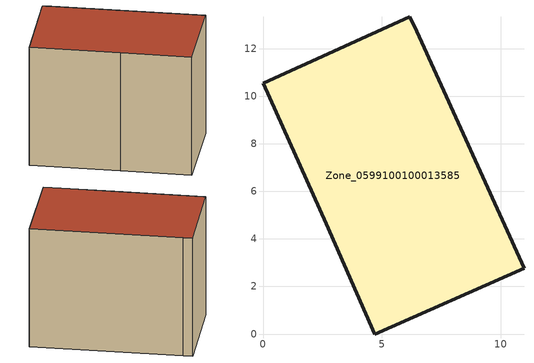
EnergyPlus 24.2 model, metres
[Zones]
Zone_0599100100013585
 floor ground (C_G): 6.46,12.73 10.97,2.76 4.71,0 2.65,4.64 0,10.53 6.17,13.33 z0
 wall outside (C_F): 2.65,4.64 4.71,0 10.97,2.76 6.46,12.73 6.17,13.33 0,10.53 2.65,4.64 z0:9.19
 roof outside (C_R): 10.97,2.76 6.46,12.73 6.17,13.33 0,10.53 2.65,4.64 4.71,0 z9.19
[BUILDING]
Pand.0599100100013585: North Axis=0; Terrain=City; Loads Convergence Tolerance Value=0.04; Temperature Convergence Tolerance Value=0.4; Solar Distribution=FullExterior; Maximum Number of Warmup Days=25; Minimum Number of Warmup Days=1
[Site:Location]
Rotterdam.The.Hague.AP_ZH_NLD Design_Conditions: Latitude=51.96; Longitude=4.45; Time Zone=1; Elevation=-4.5
[SITE:GROUNDTEMPERATURE:BUILDINGSURFACE]
18, 18, 18, 18, 18, 18, 18, 18, 18, 18, 18, 18
[MATERIAL] Thermal Absorptance=0.9; Solar Absorptance=0.7; Visible Absorptance=0.7
Name | Roughness | Thickness | Conductivity | Density | Specific Heat
G.TI.2015-2018 | MediumSmooth | 0.15 | 0.0428571 | 540 | 1210
F.TI.2015-2018 | Rough | 0.3 | 0.0666667 | 1920 | 840
R.TI.2015-2018 | MediumRough | 0.2 | 0.0333333 | 1500 | 1000
[CONSTRUCTION]
C_G: G.TI.2015-2018
C_F: F.TI.2015-2018
C_R: R.TI.2015-2018
[ZONE]
Zone_0599100100013585: Type=1; Multiplier=1; Ceiling Height=Autocalculate; Volume=Autocalculate; Floor Area=autocalculate; Part of Total Floor Area=Yes
[ZONEINFILTRATION:DESIGNFLOWRATE]
Infil_Zone_0599100100013585: Zone or ZoneList or Space or SpaceList=Zone_0599100100013585; Schedule=AlwaysOn; Design Flow Rate Calculation Method=Flow/Area; Flow Rate per Floor Area=0.0015; Constant Term Coefficient=1; Temperature Term Coefficient=0; Velocity Term Coefficient=0; Velocity Squared Term Coefficient=0
[HVACTEMPLATE:ZONE:IDEALLOADSAIRSYSTEM]
Zone_0599100100013585: Maximum Heating Supply Air Temperature=50; Minimum Cooling Supply Air Temperature=13; Maximum Heating Supply Air Humidity Ratio=0.0156; Minimum Cooling Supply Air Humidity Ratio=0.0077; Heating Limit=NoLimit; Cooling Limit=NoLimit; Dehumidification Control Type=ConstantSensibleHeatRatio; Cooling Sensible Heat Ratio=0.7; Dehumidification Setpoint=60; Humidification Control Type=None; Humidification Setpoint=30; Outdoor Air Method=None; Outdoor Air Flow Rate per Person=0.00944; Outdoor Air Flow Rate per Zone Floor Area=0; Outdoor Air Flow Rate per Zone=0; Demand Controlled Ventilation Type=None; Outdoor Air Economizer Type=NoEconomizer; Heat Recovery Type=None; Sensible Heat Recovery Effectiveness=0.7; Latent Heat Recovery Effectiveness=0.65
[ZONECONTROL:THERMOSTAT]
ThermostatControl_Zone_0599100100013585: Zone or ZoneList=Zone_0599100100013585; Control Type Schedule=DualSetpointControlType; Control 1=Thermostat_Zone_0599100100013585; Temperature Difference Between Cutout And Setpoint=0
[THERMOSTATSETPOINT:DUALSETPOINT]
Thermostat_Zone_0599100100013585: Heating Setpoint Temperature Schedule=HeatingSetpoint_Zone_0599100100013585; Cooling Setpoint Temperature Schedule=CoolingSetpoint_Zone_0599100100013585
[SCHEDULE:COMPACT]
HeatingSetpoint_Zone_0599100100013585: Through: 12/31, For: AllDays, Until: 24:00, 21
CoolingSetpoint_Zone_0599100100013585: Through: 12/31, For: AllDays, Until: 24:00, 24
DualSetpointControlType: Through: 12/31, For: AllDays, Until: 24:00, 4
AlwaysOn: Through: 12/31, For: AllDays, Until: 24:00, 1
